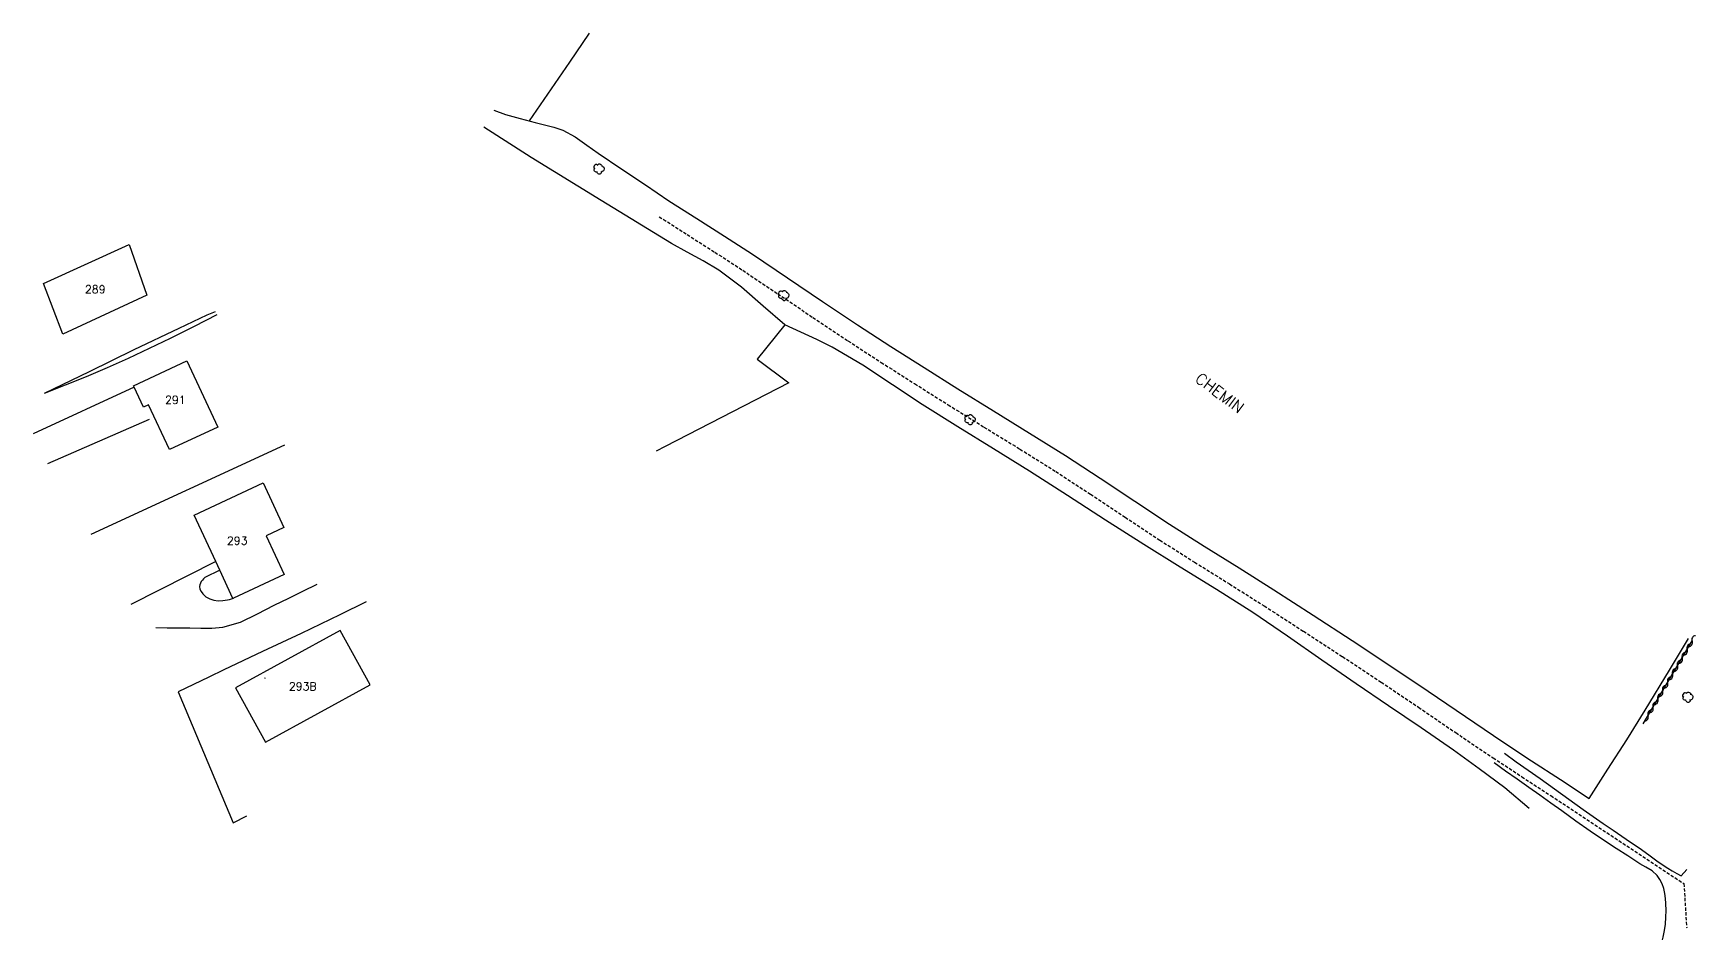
# Model space of a CAD drawing. Header units: millimetres. Extents: x 122999 to 123962, y 124009 to 125000.
# Drawn here: x 123701.7 to 123961.6, y 124008.7 to 124150.3 of the extents above; entities that cross this region are included whole.
import ezdxf
from ezdxf.enums import TextEntityAlignment as Align

# ---------------------------------------------------------------- set-up
doc = ezdxf.new("R2010")
doc.units = ezdxf.units.MM
doc.linetypes.add('DASHED', pattern=[0.75, 0.5, -0.25])
doc.layers.get('0').update_dxf_attribs({"linetype": 'CONTINUOUS'})
for name, color, linetype in [('W0001', 6, 'DASHED'), ('W0017', 7, 'CONTINUOUS'), ('W0071', 7, 'CONTINUOUS'), ('W0101', 7, 'CONTINUOUS'), ('W0211', 2, 'CONTINUOUS'), ('W0300', 7, 'CONTINUOUS'), ('W0310', 3, 'CONTINUOUS'), ('W0330', 7, 'CONTINUOUS'), ('W0989', 7, 'CONTINUOUS'), ('W0991', 7, 'CONTINUOUS')]:
    doc.layers.add(name, color=color, linetype=linetype)
doc.styles.get("Standard").update_dxf_attribs({"font": 'romans.shx', "width": 0.85})

# ---------------------------------------------------------------- blocks, each defined once
blk = doc.blocks.new('T300')
for p, q in [((-0.8, 0.51), (-0.86, 0.34)), ((-0.86, 0.34), (-0.86, 0.17)), ((-0.86, 0.17), (-0.74, 0.06)), ((-0.69, 0.63), (-0.8, 0.51)), ((-0.8, -0.06), (-0.74, 0.06)), ((-0.74, 0.06), (-0.69, 0.11)), ((-0.57, 0.69), (-0.69, 0.63)), ((-0.46, 0.69), (-0.57, 0.69)), ((-0.29, 0.63), (-0.46, 0.69)), ((-0.29, 0.63), (-0.17, 0.74)), ((-0.23, 0.57), (-0.29, 0.63)), ((-0.17, 0.74), (-0.06, 0.8)), ((-0.06, 0.8), (0.06, 0.8)), ((0.06, 0.8), (0.23, 0.74)), ((0.23, 0.74), (0.34, 0.63)), ((0.34, 0.63), (0.4, 0.51)), ((0.46, 0.46), (0.34, 0.46)), ((0.4, 0.51), (0.4, 0.46)), ((0.57, 0.4), (0.46, 0.46)), ((0.57, 0.4), (0.69, 0.29)), ((0.69, 0.29), (0.74, 0.17)), ((0.74, 0.06), (0.69, -0.17)), ((0.74, 0.17), (0.74, 0.06)), ((-0.8, -0.17), (-0.8, -0.06)), ((-0.8, -0.23), (-0.8, -0.17)), ((-0.74, -0.34), (-0.8, -0.23)), ((-0.69, -0.4), (-0.74, -0.34)), ((-0.51, -0.46), (-0.69, -0.4)), ((-0.4, -0.46), (-0.51, -0.46)), ((-0.4, -0.46), (-0.34, -0.46)), ((-0.34, -0.46), (-0.34, -0.4)), ((-0.34, -0.51), (-0.34, -0.46)), ((-0.29, -0.63), (-0.34, -0.51)), ((-0.17, -0.74), (-0.29, -0.63)), ((-0.06, -0.8), (-0.17, -0.74)), ((0.06, -0.8), (-0.06, -0.8)), ((0.17, -0.74), (0.06, -0.8)), ((0.23, -0.69), (0.17, -0.74)), ((0.29, -0.46), (0.23, -0.46)), ((0.29, -0.63), (0.23, -0.69)), ((0.46, -0.4), (0.29, -0.46)), ((0.34, -0.51), (0.29, -0.63)), ((0.34, -0.51), (0.34, -0.46)), ((0.57, -0.34), (0.46, -0.4)), ((0.63, -0.29), (0.57, -0.34)), ((0.69, -0.17), (0.63, -0.29))]:
    blk.add_line(p, q)
blk = doc.blocks.new('t310o')
at = {"color": 0, "linetype": 'Continuous'}
for centre, start, end in [((-0.5, 0.38), 216.8699, 323.1304), ((0.5, -0.37), 36.8699, 143.1303)]:
    blk.add_arc(centre, 0.625, start, end, dxfattribs=at)

msp = doc.modelspace()

# ---------------------------------------------------------------- linework, layer by layer
at = {"layer": 'W0001'}
msp.add_lwpolyline([(123799.5, 124121.68), (123803.85, 124118.9), (123808.2, 124116.12), (123812.53, 124113.32), (123818.02, 124109.65), (123823.49, 124105.94), (123828.98, 124102.28), (123834.17, 124098.92), (123839.39, 124095.6), (123844.62, 124092.3), (123850.22, 124088.83), (123855.84, 124085.38), (123861.43, 124081.88), (123866.86, 124078.33), (123872.26, 124074.73), (123877.69, 124071.16), (123883.12, 124067.72), (123888.57, 124064.31), (123894, 124060.88), (123900.11, 124056.94), (123906.2, 124052.97), (123912.26, 124048.97), (123918.09, 124045.05), (123923.9, 124041.09), (123929.73, 124037.17), (123934.23, 124034.2), (123938.74, 124031.25), (123959.54, 124017.51), (123959.98, 124010.59)], dxfattribs=at)
at = {"layer": 'W0017'}
for points in [[(123717.49, 124095.06), (123701.72, 124087.77)], [(123719.8, 124090), (123703.92, 124083.1)], [(123730.22, 124067.84), (123716.96, 124061.12)], [(123730.87, 124066.45), (123728.53, 124065.32), (123728.33, 124065.12), (123728.13, 124064.92), (123727.96, 124064.7), (123727.82, 124064.45), (123727.72, 124064.17), (123727.67, 124063.9), (123727.75, 124063.5), (123727.95, 124063.11), (123728.2, 124062.76), (123728.68, 124062.32), (123729.28, 124062), (123729.9, 124061.78), (123730.6, 124061.69), (123731.33, 124061.73), (123732.05, 124061.84), (123732.36, 124061.91), (123732.68, 124062), (123732.99, 124062.09)], [(123720.87, 124057.49), (123722.63, 124057.48), (123724.4, 124057.46), (123726.16, 124057.46), (123727.89, 124057.42), (123729.62, 124057.4), (123731.32, 124057.54), (123734.08, 124058.37), (123736.73, 124059.67), (123739.37, 124061.01), (123741.62, 124062.08), (123743.85, 124063.18), (123746.08, 124064.28)]]:
    msp.add_lwpolyline(points, dxfattribs=at)
at = {"layer": 'W0071'}
for points in [[(123931.5, 124037.86), (123933.36, 124036.54), (123935.23, 124035.22), (123937.09, 124033.9), (123939.33, 124032.29), (123941.57, 124030.68), (123943.82, 124029.08), (123945.37, 124027.99), (123946.93, 124026.91), (123948.49, 124025.83), (123949.85, 124024.91), (123951.22, 124023.99), (123952.58, 124023.07), (123954.06, 124022), (123955.53, 124020.91), (123957.05, 124019.9), (123957.74, 124019.5), (123958.43, 124019.11), (123959.13, 124018.72), (123959.99, 124019.69)], [(123956.23, 124008.74), (123956.33, 124009.16), (123956.53, 124010.17), (123956.67, 124011.18), (123956.74, 124012.25), (123956.76, 124013.32), (123956.72, 124014.39), (123956.67, 124015.18), (123956.59, 124015.97), (123956.42, 124016.73), (123956.15, 124017.45), (123955.8, 124018.14), (123955.37, 124018.76), (123954.57, 124019.48), (123953.61, 124020.05), (123952.64, 124020.62), (123950.81, 124021.82), (123948.96, 124022.99), (123947.13, 124024.19), (123944.9, 124025.72), (123942.69, 124027.28), (123940.49, 124028.85), (123938.76, 124030.08), (123937.04, 124031.31), (123935.31, 124032.54), (123933.51, 124033.82), (123931.7, 124035.09), (123929.9, 124036.36)]]:
    msp.add_lwpolyline(points, dxfattribs=at)
at = {"layer": 'W0101'}
for points in [[(123706.36, 124103.35), (123703.32, 124111.26), (123716.71, 124117.34), (123719.44, 124109.43), (123706.36, 124103.35)], [(123723, 124085.29), (123719.73, 124092.29), (123718.95, 124091.93), (123717.49, 124095.06), (123717.39, 124095.27), (123725.72, 124099.16), (123730.55, 124088.82)], [(123740.92, 124065.78), (123732.99, 124062.09), (123732.91, 124062.05), (123730.87, 124066.45), (123730.22, 124067.84), (123726.85, 124075.08), (123737.62, 124080.1), (123740.87, 124073.12), (123738.1, 124071.83)], [(123733.33, 124048.07), (123737.98, 124039.61), (123754.32, 124048.58), (123749.67, 124057.04), (123733.33, 124048.07)], [(123737.95, 124049.63), (123737.91, 124049.61), (123737.91, 124049.6), (123737.95, 124049.62)]]:
    msp.add_lwpolyline(points, close=True, dxfattribs=at)
at = {"layer": 'W0211'}
msp.add_lwpolyline([(123703.5, 124094.12), (123706.78, 124095.43), (123710.06, 124096.74), (123713.32, 124098.11), (123716.62, 124099.59), (123719.89, 124101.13), (123723.14, 124102.7), (123726.92, 124104.59), (123730.43, 124106.4)], dxfattribs=at)
at = {"layer": 'W0310'}
msp.add_lwpolyline([(123953.19, 124042.46), (123960.86, 124055.43)], dxfattribs=at)
at = {"layer": 'W0330'}
for points in [[(123788.55, 124150.33), (123785.47, 124145.83), (123779.19, 124136.63)], [(123773.65, 124138.31), (123775.48, 124137.67), (123777.79, 124137.01), (123780.12, 124136.38), (123781.58, 124136.02), (123783.04, 124135.68), (123784.45, 124135.22), (123786.37, 124134.18), (123788.17, 124132.88), (123789.97, 124131.58), (123793.66, 124129.12), (123797.33, 124126.65), (123801.01, 124124.18)], [(123801.39, 124117.51), (123790.44, 124124.22), (123779.49, 124130.92), (123772.08, 124135.68)], [(123801.01, 124124.18), (123805.36, 124121.4), (123809.71, 124118.62), (123814.04, 124115.82), (123819.53, 124112.15), (123825, 124108.44), (123830.49, 124104.78), (123835.68, 124101.42), (123840.9, 124098.1), (123846.13, 124094.8), (123851.73, 124091.33), (123857.35, 124087.88), (123862.94, 124084.38), (123868.37, 124080.83), (123873.77, 124077.23), (123879.2, 124073.66), (123884.63, 124070.22), (123890.08, 124066.81), (123895.51, 124063.38), (123901.62, 124059.44), (123907.71, 124055.47), (123913.77, 124051.47), (123919.6, 124047.55), (123925.41, 124043.59), (123931.24, 124039.67), (123935.74, 124036.7), (123940.25, 124033.75), (123944.76, 124030.8)], [(123935.4, 124029.26), (123931.58, 124032.46), (123927.59, 124035.42), (123923.56, 124038.33), (123918.52, 124041.83), (123913.42, 124045.26), (123908.33, 124048.69), (123902.97, 124052.43), (123897.61, 124056.18), (123892.2, 124059.84), (123886.56, 124063.43), (123880.86, 124066.93), (123875.17, 124070.46), (123869.21, 124074.28), (123863.27, 124078.12), (123857.31, 124081.94), (123851.73, 124085.42), (123846.14, 124088.88), (123840.56, 124092.36), (123835.93, 124095.42), (123831.3, 124098.5), (123826.53, 124101.3), (123824.09, 124102.51), (123821.61, 124103.65), (123819.13, 124104.79), (123815.74, 124107.73), (123812.35, 124110.68), (123808.78, 124113.35), (123806.37, 124114.81), (123803.88, 124116.16), (123801.39, 124117.51)], [(123703.5, 124094.12), (123710.49, 124097.52), (123717.47, 124100.92), (123724.49, 124104.25), (123726.7, 124105.3), (123728.9, 124106.35), (123730.17, 124106.89)], [(123819.13, 124104.79), (123814.78, 124099.43), (123819.76, 124095.74), (123800.41, 124085.79)], [(123710.76, 124072.1), (123741.02, 124086.03)], [(123800.41, 124085.79), (123799.01, 124085.05)], [(123753.74, 124061.54), (123749.59, 124059.47), (123743.58, 124056.58), (123737.54, 124053.75), (123731.51, 124050.89), (123729.13, 124049.74), (123726.76, 124048.59), (123724.38, 124047.44)], [(123944.76, 124030.8), (123947.68, 124035.39), (123950.61, 124039.98), (123953.49, 124044.59), (123957.32, 124050.85), (123960.28, 124055.8)], [(123724.38, 124047.44), (123732.96, 124027.02), (123735.09, 124028.11)]]:
    msp.add_lwpolyline(points, dxfattribs=at)

# ---------------------------------------------------------------- block references
at = {"layer": 'W0300'}
for p in [(123790.14, 124129.12), (123819, 124109.36), (123848.09, 124089.96), (123960.21, 124046.61)]:
    msp.add_blockref('T300', p, dxfattribs=at)
at = {"layer": 'W0310', "rotation": 59.39395417577094}
for p in [(123960.83, 124055.37), (123959.3, 124052.79), (123960.06, 124054.08), (123957.77, 124050.21), (123958.54, 124051.5), (123956.24, 124047.62), (123957.01, 124048.92), (123954.72, 124045.04), (123955.48, 124046.33), (123953.95, 124043.75)]:
    msp.add_blockref('t310o', p, dxfattribs=at)

# ---------------------------------------------------------------- texts
at = {"layer": 'W0989'}
msp.add_text('CHEMIN', height=1.75, rotation=323.3253, dxfattribs=at).set_placement((123887.05, 124094.15), align=Align.MIDDLE_CENTER)
at = {"layer": 'W0991'}
for s, p in [('289', (123711.4, 124110.34)), ('291', (123723.91, 124093.07)), ('293', (123733.58, 124071.07)), ('293B', (123743.82, 124048.32))]:
    msp.add_text(s, height=1.25, dxfattribs=at).set_placement(p, align=Align.MIDDLE_CENTER)

doc.saveas('drawing.dxf')
